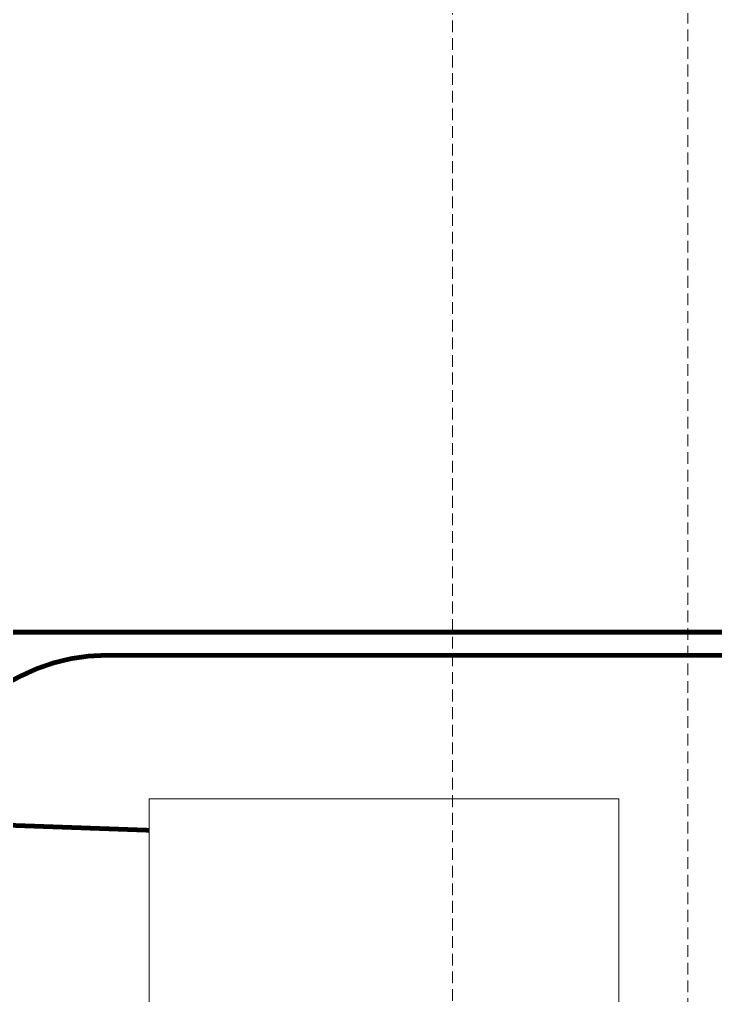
# Model space of a CAD drawing. Header units: millimetres. Extents: x 553474 to 556484, y 6145926 to 6146600.
# Drawn here: x 556177.59 to 556192.41, y 6146162.26 to 6146183.04 of the extents above; entities that cross this region are included whole.
import ezdxf

# ---------------------------------------------------------------- set-up
doc = ezdxf.new("R2010")
doc.units = ezdxf.units.MM
for name, pattern in [('( Hidden )', [0.375, 0.25, -0.125]), ('ACAD_ISO04W100', [30, 24, -3, 0, -3]), ('HIDDEN', [0.375, 0.25, -0.125])]:
    doc.linetypes.add(name, pattern=pattern)
doc.layers.add('8', color=8, linetype='Continuous', lineweight=0)
doc.linetypes.add('ZIGZAG', pattern='A,0.00254,-5.08,[131,ltypeshp.shx,S=5.08,R=0,X=-5.08,Y=0],-10.16,[131,ltypeshp.shx,S=5.08,R=180,X=5.08,Y=0],-5.08', length=20.32254)

msp = doc.modelspace()

# ---------------------------------------------------------------- linework, layer by layer
at = {"layer": '8', "linetype": 'HIDDEN'}
for p, q in [((556186.813, 6146238.144), (556186.813, 6146037.858)), ((556191.821, 6146146.953), (556191.821, 6146227.798))]:
    msp.add_line(p, q, dxfattribs=at)
at = {"layer": '8', "linetype": '( Hidden )', "lineweight": 5, "const_width": 0.1}
msp.add_lwpolyline([(556204.182, 6146169.502), (556179.448, 6146169.502, 0.119887), (556177.61, 6146169.055), (556166.608, 6146163.365, -0.11851), (556164.792, 6146162.918), (556118.022, 6146162.664, -0.415806), (556116.011, 6146164.664), (556116.011, 6146190.003, 0.413322), (556108.035, 6146198.003), (556070.126, 6146198.119, -0.25809), (556066.744, 6146200.003), (556031.99, 6146255.753, -0.102), (556031.43, 6146257.268), (556021.372, 6146323.437, -0.071768), (556021.363, 6146324.579), (556023.881, 6146343.013, -0.199876), (556025.436, 6146345.666), (556031.786, 6146350.452, 0.197026), (556033.335, 6146353.061), (556035.698, 6146369.052)], format="xyb", dxfattribs=at)
at = {"layer": '8', "linetype": 'ACAD_ISO04W100', "lineweight": 5, "const_width": 0.1}
msp.add_lwpolyline([(556180.351, 6146165.775), (556025.863, 6146171.293)], dxfattribs=at)
at = {"layer": '8', "const_width": 0.11}
msp.add_lwpolyline([(556202.978, 6146169.993), (556133.316, 6146169.993)], dxfattribs=at)
at = {"layer": '8', "const_width": 0.11, "elevation": 9.796}
msp.add_lwpolyline([(556202.986, 6146169.993), (556133.324, 6146169.993)], dxfattribs=at)
at = {"layer": '8', "linetype": 'ZIGZAG', "ltscale": 0.02}
msp.add_lwpolyline([(556180.351, 6146151.441), (556190.351, 6146151.441), (556190.351, 6146166.441), (556180.351, 6146166.441), (556180.351, 6146151.441)], dxfattribs=at)

doc.saveas('drawing.dxf')
